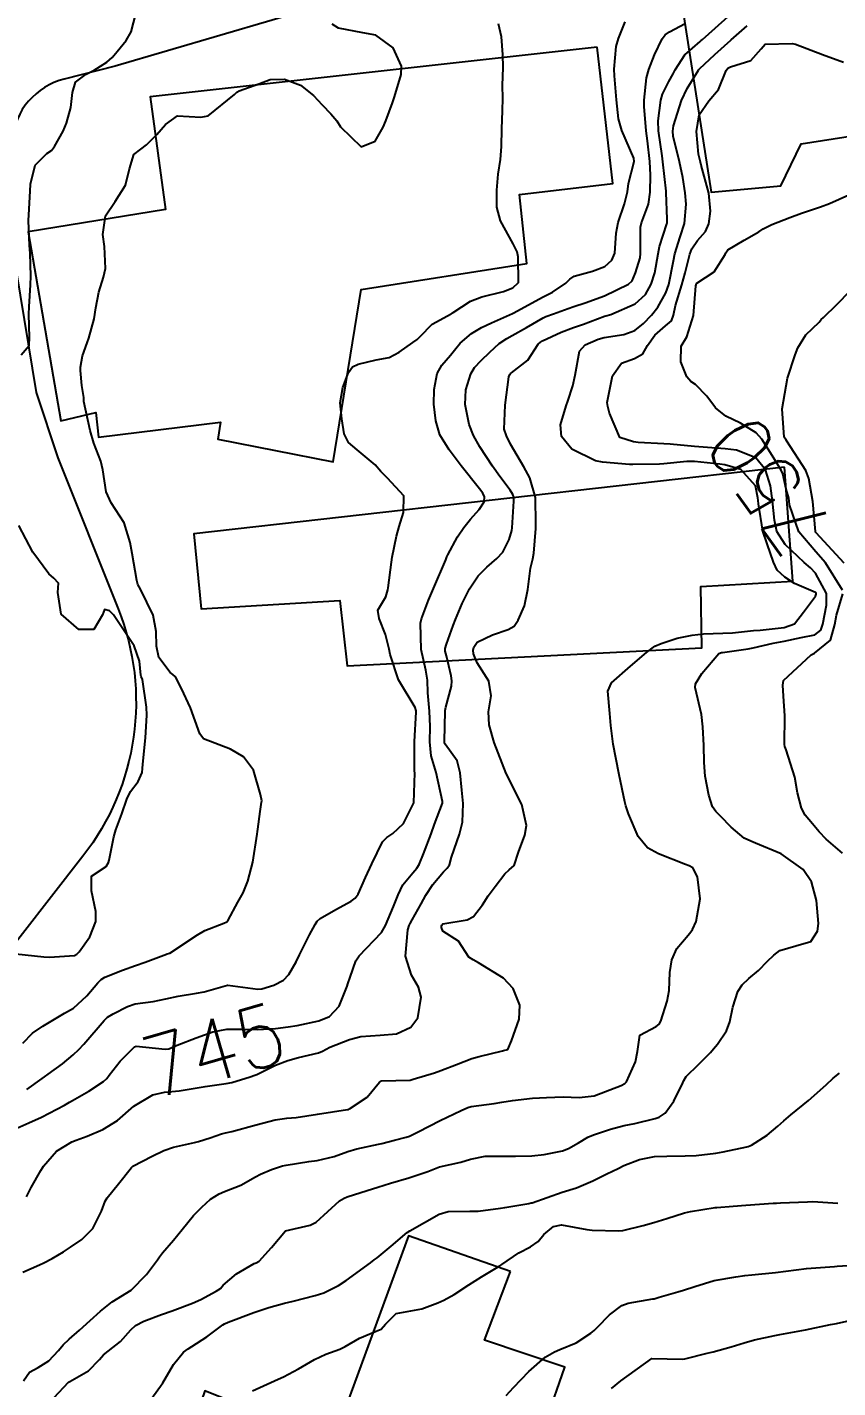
# Model space of a CAD drawing. Header units: metres. Extents: x 318500 to 325275, y 7408834 to 7428799.
# Drawn here: x 323935.6 to 323988.5, y 7420244 to 7420332.6 of the extents above; entities that cross this region are included whole.
import ezdxf
from ezdxf.enums import TextEntityAlignment as Align

# ---------------------------------------------------------------- set-up
doc = ezdxf.new("R2010")
doc.units = ezdxf.units.M
doc.header["$MEASUREMENT"] = 0
for name, color, linetype in [('Cotas', 45, 'Continuous'), ('Curvas de Nivel 1m', 11, 'Continuous'), ('Curvas de Nivel 5m', 15, 'Continuous'), ('Edificações', 30, 'Continuous'), ('Vias Primárias', 230, 'Continuous')]:
    doc.layers.add(name, color=color, linetype=linetype)
doc.styles.add('Style-STANDARD', font='STANDARD.shx')

msp = doc.modelspace()

# ---------------------------------------------------------------- linework, layer by layer
at = {"layer": 'Curvas de Nivel 1m', "flags": 128}
for points, elevation in [([(323935.243, 7420311.289), (323935.773, 7420311.904), (323935.799, 7420312.425), (323935.754, 7420313.954), (323935.775, 7420314.425), (323935.867, 7420315.862), (323935.893, 7420316.424), (323935.842, 7420317.915), (323935.801, 7420318.425), (323935.732, 7420320.058), (323935.743, 7420320.426), (323935.843, 7420321.968), (323935.869, 7420322.425), (323936.176, 7420323.655), (323936.936, 7420324.415), (323937.226, 7420324.608), (323937.427, 7420324.866), (323937.982, 7420325.862), (323938.22, 7420326.398), (323938.485, 7420327.419), (323938.597, 7420328.393), (323938.804, 7420329.066), (323939.488, 7420329.588), (323940.018, 7420329.849), (323940.849, 7420330.367), (323941.187, 7420330.679), (323941.511, 7420331.07), (323942.101, 7420331.772), (323942.432, 7420332.346), (323942.726, 7420333.527)], 742), ([(323935.359, 7420251.504), (323936.454, 7420251.988), (323936.741, 7420252.112), (323937.267, 7420252.392), (323938.021, 7420252.833), (323938.471, 7420253.127), (323939.207, 7420253.641), (323939.924, 7420254.358), (323940.501, 7420255.469), (323940.731, 7420256.125), (323940.855, 7420256.347), (323941.596, 7420257.268), (323942.44, 7420258.331), (323942.496, 7420258.375), (323942.541, 7420258.403), (323943.801, 7420259.062), (323944.557, 7420259.436), (323945.196, 7420259.655), (323946.565, 7420259.951), (323946.825, 7420260.008), (323947.589, 7420260.26), (323948.312, 7420260.513), (323948.573, 7420260.576), (323948.999, 7420260.668), (323950.579, 7420261.104), (323951.81, 7420261.43), (323952.583, 7420261.529), (323953.181, 7420261.587), (323954.586, 7420261.805), (323956.543, 7420262.094), (323956.59, 7420262.109), (323956.666, 7420262.139), (323957.816, 7420262.907), (323958.617, 7420263.883), (323958.753, 7420263.973), (323960.619, 7420264.012), (323960.679, 7420264.029), (323960.824, 7420264.087), (323962.202, 7420264.491), (323962.629, 7420264.642), (323963.635, 7420265.045), (323964.641, 7420265.422), (323965.111, 7420265.558), (323966.649, 7420265.936), (323966.709, 7420265.949), (323966.984, 7420266.005), (323967.237, 7420266.583), (323967.733, 7420267.994), (323967.776, 7420268.901), (323967.329, 7420270.001), (323966.71, 7420270.658), (323965.079, 7420271.672), (323964.727, 7420271.849), (323964.447, 7420272.034), (323963.783, 7420273.087), (323962.747, 7420273.733), (323962.657, 7420273.969), (323962.672, 7420274.061), (323962.692, 7420274.12), (323962.752, 7420274.196), (323964.329, 7420274.464), (323964.76, 7420274.683), (323965.346, 7420275.45), (323965.717, 7420276.021), (323966.175, 7420276.631), (323966.802, 7420277.474), (323967.077, 7420277.735), (323967.404, 7420278.001), (323967.693, 7420278.871), (323968.097, 7420279.991), (323968.212, 7420280.617), (323967.911, 7420281.994), (323966.89, 7420284.01), (323966.096, 7420286.018), (323965.765, 7420287.185), (323965.737, 7420288.022), (323965.915, 7420289.061), (323965.75, 7420290.022), (323964.982, 7420291.227), (323964.757, 7420291.803), (323964.732, 7420292.034), (323964.78, 7420292.247), (323964.998, 7420292.564), (323965.992, 7420293.033), (323967.011, 7420293.386), (323967.406, 7420293.612), (323967.662, 7420294), (323968.088, 7420294.94), (323968.299, 7420295.991), (323968.464, 7420297.389), (323968.616, 7420297.987), (323968.695, 7420298.367), (323968.812, 7420299.984), (323968.827, 7420300.261), (323968.789, 7420301.985), (323968.427, 7420303.275), (323968.041, 7420303.997), (323967.172, 7420305.477), (323966.895, 7420306.014), (323966.762, 7420306.441), (323966.81, 7420308.016), (323967.067, 7420309.851), (323967.13, 7420310.011), (323967.174, 7420310.068), (323967.232, 7420310.113), (323968.294, 7420310.945), (323968.967, 7420311.984), (323969.12, 7420312.124), (323969.263, 7420312.201), (323970.474, 7420312.766), (323971.277, 7420313.07), (323971.93, 7420313.3), (323973.288, 7420313.807), (323973.382, 7420313.835), (323973.711, 7420313.924), (323975.297, 7420314.61), (323975.963, 7420315.234), (323976.337, 7420315.89), (323976.578, 7420316.631), (323976.789, 7420317.886), (323976.874, 7420318.357), (323977.369, 7420319.839), (323977.378, 7420319.872), (323977.373, 7420320.133), (323977.319, 7420321.881), (323977.317, 7420321.955), (323977.099, 7420323.883), (323977.05, 7420324.259), (323976.811, 7420325.886), (323976.791, 7420326.553), (323976.967, 7420327.885), (323977.076, 7420328.284), (323977.489, 7420329.115), (323977.769, 7420329.602), (323977.907, 7420329.874), (323978.528, 7420330.851), (323979.528, 7420331.721), (323979.6, 7420331.777), (323979.678, 7420331.848), (323981.547, 7420333.521)], 747), ([(323935.596, 7420256.419), (323935.906, 7420257.03), (323936.536, 7420258.123), (323936.642, 7420258.305), (323936.699, 7420258.408), (323937.568, 7420259.381), (323938.564, 7420259.99), (323938.844, 7420260.098), (323939.553, 7420260.365), (323940.575, 7420260.806), (323941.533, 7420261.388), (323942.59, 7420262.33), (323943.845, 7420263.067), (323944.604, 7420263.243), (323945.56, 7420263.332), (323946.608, 7420263.498), (323947.26, 7420263.614), (323948.613, 7420263.799), (323948.994, 7420263.865), (323950.183, 7420264.227), (323950.502, 7420264.341), (323950.623, 7420264.395), (323951.836, 7420264.998), (323952.637, 7420265.296), (323953.339, 7420265.484), (323954.645, 7420265.808), (323954.903, 7420265.909), (323955.38, 7420266.159), (323956.655, 7420266.665), (323957.394, 7420266.866), (323958.658, 7420266.958), (323959.72, 7420267.039), (323960.664, 7420267.479), (323961.118, 7420268.083), (323961.345, 7420269.425), (323961.171, 7420270.083), (323960.711, 7420270.851), (323960.317, 7420272.094), (323960.461, 7420273.807), (323960.563, 7420274.092), (323960.623, 7420274.22), (323960.756, 7420274.473), (323961.347, 7420275.506), (323961.653, 7420276.077), (323962.093, 7420276.768), (323962.803, 7420277.605), (323963.038, 7420277.825), (323963.185, 7420278.054), (323963.322, 7420278.56), (323963.837, 7420280.045), (323964.045, 7420280.838), (323964.07, 7420282.042), (323963.988, 7420282.928), (323963.886, 7420284.045), (323963.68, 7420284.83), (323962.909, 7420285.919), (323962.859, 7420286.01), (323962.853, 7420286.061), (323962.853, 7420286.118), (323962.896, 7420288.061), (323962.898, 7420288.103), (323962.944, 7420288.33), (323963.323, 7420289.697), (323963.347, 7420290.054), (323963.295, 7420290.377), (323962.986, 7420291.665), (323962.912, 7420291.984), (323962.897, 7420292.061), (323962.903, 7420292.149), (323962.996, 7420292.444), (323963.421, 7420293.647), (323963.57, 7420294.052), (323964.006, 7420295.075), (323964.487, 7420296.038), (323965.059, 7420296.89), (323965.631, 7420297.457), (323966.283, 7420298.018), (323966.656, 7420298.434), (323967.089, 7420299.259), (323967.26, 7420299.845), (323967.282, 7420300.007), (323967.387, 7420301.746), (323967.383, 7420302.006), (323967.32, 7420302.196), (323967.135, 7420302.478), (323966.476, 7420303.353), (323965.996, 7420304.027), (323965.169, 7420305.297), (323964.756, 7420306.044), (323964.476, 7420306.762), (323964.202, 7420308.05), (323964.262, 7420309.007), (323964.568, 7420310.047), (323964.812, 7420310.468), (323965.243, 7420310.928), (323965.817, 7420311.466), (323966.42, 7420312.023), (323966.917, 7420312.364), (323967.268, 7420312.551), (323968.206, 7420313.066), (323969.286, 7420313.714), (323969.467, 7420313.798), (323969.977, 7420313.973), (323970.935, 7420314.322), (323971.295, 7420314.452), (323972.025, 7420314.677), (323973.302, 7420315.149), (323974.853, 7420315.907), (323975.094, 7420316.122), (323975.321, 7420316.646), (323975.614, 7420317.619), (323975.646, 7420317.897), (323975.644, 7420319.619), (323975.705, 7420319.897), (323976.168, 7420321.107), (323976.278, 7420321.891), (323976.303, 7420322.994), (323976.251, 7420323.892), (323976.093, 7420325.241), (323976.014, 7420325.894), (323975.887, 7420327.475), (323975.884, 7420327.896), (323976.042, 7420329.344), (323976.18, 7420329.893), (323976.56, 7420330.843), (323977.065, 7420331.885), (323977.257, 7420332.158), (323977.535, 7420332.346), (323978.564, 7420332.888)], 746), ([(323935.619, 7420263.406), (323936.616, 7420264.117), (323936.784, 7420264.241), (323937.022, 7420264.404), (323937.94, 7420265.081), (323938.639, 7420265.665), (323939.013, 7420266.006), (323939.345, 7420266.37), (323940.666, 7420267.911), (323940.894, 7420268.121), (323941.255, 7420268.344), (323942.189, 7420268.823), (323942.68, 7420268.985), (323943.853, 7420269.141), (323944.685, 7420269.31), (323945.484, 7420269.492), (323946.691, 7420269.678), (323947.178, 7420269.78), (323948.7, 7420270.217), (323948.733, 7420270.216), (323950.696, 7420269.952), (323950.949, 7420269.963), (323951.728, 7420270.205), (323952.36, 7420270.541), (323952.711, 7420270.913), (323953.18, 7420271.729), (323953.406, 7420272.183), (323954.062, 7420273.496), (323954.417, 7420274.173), (323954.551, 7420274.374), (323954.756, 7420274.556), (323955.773, 7420275.147), (323956.773, 7420275.694), (323957.033, 7420275.879), (323957.234, 7420276.133), (323957.704, 7420277.219), (323958.126, 7420278.12), (323958.824, 7420279.541), (323959.094, 7420279.841), (323959.492, 7420280.103), (323960.197, 7420280.739), (323960.86, 7420282.09), (323960.923, 7420284.056), (323960.919, 7420284.09), (323960.915, 7420284.114), (323960.91, 7420286.09), (323961.019, 7420288.009), (323961.016, 7420288.089), (323960.943, 7420288.317), (323959.858, 7420290.101), (323959.325, 7420291.768), (323959.253, 7420292.107), (323959.004, 7420293.064), (323958.592, 7420294.116), (323958.504, 7420294.642), (323959.041, 7420295.521), (323959.175, 7420295.981), (323959.193, 7420296.109), (323959.398, 7420297.776), (323959.452, 7420298.106), (323959.73, 7420299.464), (323959.903, 7420300.102), (323960.197, 7420301.016), (323960.203, 7420302.099), (323959.141, 7420303.25), (323958.716, 7420303.687), (323958.343, 7420304.122), (323957.164, 7420305.102), (323956.609, 7420305.586), (323956.326, 7420306.153), (323956.171, 7420307.132), (323956.048, 7420308.157), (323956.231, 7420309.166), (323956.591, 7420310.15), (323956.868, 7420310.513), (323957.238, 7420310.69), (323958.407, 7420310.964), (323959.245, 7420311.121), (323959.897, 7420311.463), (323960.799, 7420312.097), (323961.07, 7420312.285), (323961.266, 7420312.497), (323962.06, 7420313.296), (323963.289, 7420313.974), (323963.346, 7420314.002), (323963.437, 7420314.059), (323964.547, 7420314.798), (323965.3, 7420315.064), (323966.706, 7420315.421), (323967.307, 7420315.66), (323967.681, 7420316.004), (323967.665, 7420317.675), (323967.596, 7420318.006), (323967.348, 7420318.524), (323966.506, 7420320.023), (323966.282, 7420320.929), (323966.283, 7420322.027), (323966.369, 7420323.062), (323966.519, 7420324.024), (323966.589, 7420324.866), (323966.601, 7420326.023), (323966.642, 7420327.203), (323966.659, 7420328.022), (323966.654, 7420328.851), (323966.681, 7420330.022), (323966.656, 7420330.88), (323966.574, 7420332.024), (323966.376, 7420332.865)], 744), ([(323935.372, 7420266.423), (323935.996, 7420267.077), (323936.661, 7420267.531), (323938.072, 7420268.389), (323938.464, 7420268.593), (323938.675, 7420268.72), (323939.535, 7420269.52), (323940.255, 7420270.357), (323940.47, 7420270.587), (323940.706, 7420270.729), (323941.865, 7420271.186), (323942.717, 7420271.496), (323943.339, 7420271.702), (323944.729, 7420272.237), (323944.776, 7420272.253), (323944.938, 7420272.297), (323946.742, 7420273.484), (323947.241, 7420273.769), (323948.47, 7420274.253), (323948.668, 7420274.334), (323948.753, 7420274.456), (323949.385, 7420275.626), (323949.721, 7420276.236), (323950.037, 7420276.986), (323950.353, 7420278.227), (323950.646, 7420280.041), (323950.664, 7420280.222), (323950.686, 7420280.369), (323950.85, 7420281.525), (323950.937, 7420282.141), (323950.938, 7420282.219), (323950.866, 7420282.64), (323950.401, 7420284.227), (323949.749, 7420285.088), (323948.903, 7420285.583), (323947.134, 7420286.268), (323946.915, 7420286.584), (323946.29, 7420288.28), (323945.7, 7420289.548), (323945.308, 7420290.295), (323945.134, 7420290.46), (323944.973, 7420290.579), (323944.232, 7420291.561), (323944.068, 7420292.314), (323944.057, 7420293.261), (323943.871, 7420294.317), (323943.045, 7420296.018), (323942.869, 7420296.332), (323942.798, 7420296.587), (323942.498, 7420298.336), (323942.359, 7420299.059), (323941.977, 7420300.341), (323941.12, 7420301.653), (323940.8, 7420302.355), (323940.587, 7420303.801), (323940.452, 7420304.36), (323939.992, 7420305.543), (323939.759, 7420306.371), (323939.334, 7420308.252), (323939.329, 7420308.378), (323939.341, 7420308.508), (323939.219, 7420309.294), (323939.129, 7420310.282), (323939.118, 7420310.382), (323939.117, 7420310.496), (323939.243, 7420311.236), (323939.548, 7420312.083), (323939.659, 7420312.374), (323940.005, 7420313.643), (323940.131, 7420314.367), (323940.322, 7420315.387), (323940.616, 7420316.36), (323940.749, 7420316.929), (323940.697, 7420318.36), (323940.57, 7420319.144), (323940.763, 7420320.359), (323941.379, 7420321.285), (323942.047, 7420322.35), (323942.324, 7420323.428), (323942.611, 7420324.342), (323943.052, 7420324.709), (323943.43, 7420324.971), (323944.107, 7420325.653), (323944.674, 7420326.312), (323945.456, 7420326.862), (323946.964, 7420326.776), (323947.456, 7420326.877), (323949.161, 7420328.255), (323949.316, 7420328.409), (323949.474, 7420328.51), (323950.746, 7420328.966), (323951.485, 7420329.236), (323952.436, 7420329.26), (323953.48, 7420328.88), (323954.318, 7420328.187), (323954.875, 7420327.589), (323955.458, 7420327.002), (323955.837, 7420326.547), (323956.087, 7420326.16), (323957.431, 7420324.852), (323958.344, 7420325.223), (323958.856, 7420326.126), (323959.031, 7420326.548), (323959.466, 7420327.725), (323959.595, 7420328.118), (323960.03, 7420329.574), (323960.05, 7420330.112), (323959.518, 7420331.304), (323958.379, 7420332.132), (323957.531, 7420332.278), (323955.953, 7420332.583), (323955.537, 7420332.84)], 743), ([(323935.408, 7420244.414), (323935.787, 7420244.98), (323936.363, 7420245.289), (323937.051, 7420245.712), (323937.698, 7420246.387), (323938.002, 7420246.768), (323938.391, 7420247.126), (323939.056, 7420247.714), (323939.756, 7420248.36), (323940.416, 7420248.953), (323941.196, 7420249.569), (323942.43, 7420250.33), (323943.417, 7420251.344), (323944.149, 7420252.305), (323944.27, 7420252.496), (323944.467, 7420252.761), (323945.191, 7420253.578), (323945.754, 7420254.281), (323946.499, 7420255.196), (323947.029, 7420255.741), (323947.592, 7420256.259), (323948.156, 7420256.613), (323948.517, 7420256.749), (323949.58, 7420257.179), (323950.533, 7420257.723), (323950.856, 7420257.895), (323951.587, 7420258.204), (323952.302, 7420258.435), (323952.544, 7420258.486), (323954.008, 7420258.716), (323954.549, 7420258.79), (323955.665, 7420259.042), (323956.558, 7420259.363), (323957.147, 7420259.545), (323958.566, 7420259.841), (323958.783, 7420259.891), (323959.608, 7420260.1), (323960.371, 7420260.293), (323960.573, 7420260.365), (323961.142, 7420260.648), (323962.583, 7420261.381), (323963.946, 7420262.04), (323964.382, 7420262.245), (323964.594, 7420262.308), (323966.11, 7420262.503), (323966.598, 7420262.576), (323967.3, 7420262.699), (323968.609, 7420262.841), (323969.519, 7420262.876), (323970.61, 7420262.923), (323971.653, 7420262.896), (323972.611, 7420262.985), (323974.387, 7420263.673), (323974.619, 7420263.796), (323974.724, 7420263.898), (323975.319, 7420265.211), (323975.442, 7420265.888), (323975.6, 7420266.952), (323976.675, 7420267.511), (323976.869, 7420267.676), (323976.959, 7420267.867), (323977.383, 7420269.173), (323977.518, 7420269.862), (323977.556, 7420271.024), (323977.69, 7420271.86), (323978.009, 7420272.589), (323978.754, 7420273.465), (323978.92, 7420273.685), (323979.024, 7420273.846), (323979.282, 7420274.359), (323979.544, 7420275.839), (323979.371, 7420277.271), (323979.059, 7420277.846), (323978.812, 7420277.984), (323978.582, 7420278.082), (323976.819, 7420278.767), (323976.098, 7420279.156), (323975.488, 7420279.89), (323974.852, 7420281.376), (323974.678, 7420281.903), (323974.615, 7420282.153), (323974.244, 7420283.91), (323974.025, 7420285.037), (323973.85, 7420285.916), (323973.703, 7420287.143), (323973.647, 7420287.919), (323973.518, 7420289.366), (323973.751, 7420289.918), (323974.981, 7420290.998), (323976.032, 7420291.89), (323976.583, 7420292.297), (323976.999, 7420292.484), (323978.04, 7420292.829), (323979.008, 7420293.028), (323979.748, 7420293.099), (323981.01, 7420293.146), (323981.648, 7420293.176), (323983.013, 7420293.315), (323983.452, 7420293.355), (323985.016, 7420293.516), (323985.694, 7420293.76), (323986.27, 7420294.513), (323987.047, 7420295.559), (323987.094, 7420295.695), (323987.092, 7420295.74), (323987.051, 7420295.792), (323985.692, 7420296.396), (323985.06, 7420296.807), (323984.546, 7420297.259), (323984.315, 7420297.781), (323983.898, 7420298.978), (323983.619, 7420299.792), (323983.343, 7420301.581), (323983.327, 7420301.797), (323983.302, 7420301.968), (323983.14, 7420302.756), (323982.197, 7420303.81), (323981.154, 7420304.115), (323980.817, 7420304.163), (323979.157, 7420304.339), (323978.664, 7420304.351), (323977.155, 7420304.185), (323976.875, 7420304.162), (323975.154, 7420304.139), (323974.916, 7420304.141), (323973.155, 7420304.291), (323972.699, 7420304.395), (323971.168, 7420305.143), (323970.499, 7420305.967), (323970.427, 7420306.732), (323970.799, 7420307.964), (323970.902, 7420308.274), (323971.223, 7420309.269), (323971.373, 7420309.958), (323971.672, 7420311.536), (323972.028, 7420311.948), (323972.879, 7420312.323), (323973.267, 7420312.424), (323974.566, 7420312.615), (323975.275, 7420312.884), (323975.831, 7420313.346), (323976.352, 7420313.889), (323976.77, 7420314.411), (323977.305, 7420315.335), (323977.486, 7420315.877), (323977.785, 7420317.422), (323977.879, 7420317.872), (323978.235, 7420318.988), (323978.512, 7420319.863), (323978.628, 7420321.107), (323978.567, 7420321.862), (323978.409, 7420322.861), (323978.188, 7420323.868), (323977.782, 7420325.538), (323977.742, 7420325.876), (323977.795, 7420326.217), (323978.309, 7420327.867), (323978.684, 7420328.66), (323979.422, 7420329.851), (323979.454, 7420329.897), (323979.501, 7420329.944), (323980.482, 7420330.869), (323981.53, 7420331.793), (323981.562, 7420331.82), (323982.608, 7420332.741)], 748), ([(323937.405, 7420243.324), (323938.35, 7420244.338), (323938.418, 7420244.379), (323939.648, 7420245.074), (323940.372, 7420245.814), (323940.617, 7420246.106), (323940.928, 7420246.342), (323941.739, 7420246.981), (323942.401, 7420247.734), (323942.7, 7420248.032), (323943.243, 7420248.318), (323944.415, 7420248.751), (323945.111, 7420248.984), (323946.422, 7420249.471), (323946.969, 7420249.72), (323947.976, 7420250.255), (323948.244, 7420250.441), (323948.436, 7420250.644), (323949.287, 7420251.398), (323950.458, 7420252.058), (323950.573, 7420252.104), (323950.777, 7420252.215), (323951.575, 7420253.102), (323952.49, 7420254.19), (323954.111, 7420254.557), (323954.496, 7420254.77), (323956.006, 7420256.148), (323956.322, 7420256.334), (323956.514, 7420256.404), (323957.812, 7420256.829), (323958.524, 7420257.053), (323959.329, 7420257.301), (323960.534, 7420257.66), (323961.772, 7420258.072), (323962.321, 7420258.286), (323962.544, 7420258.357), (323963.925, 7420258.663), (323964.552, 7420258.862), (323965.517, 7420259.059), (323966.556, 7420259.066), (323967.498, 7420259.054), (323968.556, 7420259.08), (323969.355, 7420259.171), (323970.562, 7420259.411), (323970.957, 7420259.553), (323971.605, 7420259.94), (323972.205, 7420260.304), (323972.578, 7420260.445), (323973.678, 7420260.82), (323974.587, 7420261.056), (323975.28, 7420261.199), (323976.595, 7420261.516), (323976.861, 7420261.602), (323977.245, 7420261.864), (323977.827, 7420262.638), (323978.405, 7420263.852), (323978.47, 7420264.003), (323978.626, 7420264.248), (323979.431, 7420265.045), (323980.203, 7420265.827), (323980.414, 7420266.063), (323980.658, 7420266.354), (323981.252, 7420267.231), (323981.463, 7420267.808), (323981.658, 7420268.774), (323981.982, 7420269.801), (323982.271, 7420270.232), (323982.713, 7420270.654), (323983.333, 7420271.172), (323983.932, 7420271.778), (323984.339, 7420272.171), (323984.74, 7420272.46), (323985.767, 7420272.777), (323986.75, 7420273.055), (323987.181, 7420273.734), (323987.256, 7420274.224), (323987.111, 7420275.735), (323986.798, 7420276.953), (323986.256, 7420277.748), (323984.825, 7420278.767), (323983.147, 7420279.475), (323982.837, 7420279.585), (323982.396, 7420279.797), (323981.551, 7420280.513), (323980.854, 7420281.23), (323980.559, 7420281.527), (323980.349, 7420281.828), (323980.109, 7420282.594), (323979.858, 7420283.835), (323979.788, 7420284.726), (323979.778, 7420285.837), (323979.716, 7420287.051), (323979.611, 7420287.84), (323979.206, 7420289.607), (323979.229, 7420289.846), (323979.651, 7420290.514), (323980.748, 7420291.824), (323980.924, 7420291.888), (323980.991, 7420291.901), (323982.67, 7420292.128), (323982.996, 7420292.194), (323984.288, 7420292.493), (323985.003, 7420292.637), (323986.112, 7420292.859), (323987.013, 7420293.051), (323987.414, 7420293.338), (323987.545, 7420293.735), (323987.784, 7420294.987), (323987.779, 7420295.733), (323987.063, 7420297.068), (323986.73, 7420297.409), (323986.326, 7420297.751), (323985.088, 7420298.942), (323984.545, 7420299.778), (323984.377, 7420300.515), (323984.26, 7420301.783), (323984.118, 7420302.763), (323983.805, 7420303.79), (323983.162, 7420304.589), (323981.91, 7420305.071), (323981.17, 7420305.166), (323979.74, 7420305.273), (323979.172, 7420305.32), (323977.581, 7420305.467), (323977.174, 7420305.489), (323975.488, 7420305.584), (323975.176, 7420305.621), (323974.304, 7420305.913), (323973.632, 7420307.495), (323973.504, 7420307.926), (323973.476, 7420308.189), (323973.808, 7420309.921), (323974.41, 7420310.745), (323975.247, 7420311.063), (323975.791, 7420311.355), (323976.101, 7420311.892), (323976.586, 7420312.571), (323977.279, 7420313.175), (323977.657, 7420313.501), (323977.801, 7420313.872), (323977.931, 7420314.506), (323978.341, 7420315.865), (323978.546, 7420316.637), (323978.861, 7420317.857), (323978.992, 7420318.209), (323979.354, 7420318.752), (323979.874, 7420319.33), (323980.092, 7420319.839), (323980.198, 7420320.657), (323980.089, 7420321.84), (323979.607, 7420323.657), (323979.549, 7420323.848), (323979.428, 7420324.376), (323979.297, 7420325.852), (323979.461, 7420326.931), (323980.091, 7420327.841), (323980.729, 7420328.584), (323981.233, 7420329.824), (323981.336, 7420329.989), (323981.504, 7420330.07), (323982.828, 7420330.489), (323983.522, 7420331.244), (323983.777, 7420331.545), (323985.527, 7420331.596), (323985.741, 7420331.552), (323987.517, 7420330.876), (323988.875, 7420330.361)], 749), ([(323988.935, 7420297.721), (323987.099, 7420299.701), (323987.066, 7420299.741), (323987.053, 7420299.788), (323986.874, 7420301.744), (323986.628, 7420303.231), (323986.42, 7420303.751), (323985.179, 7420305.672), (323985.112, 7420305.771), (323985.022, 7420305.932), (323984.886, 7420307.775), (323985.23, 7420309.77), (323985.726, 7420311.29), (323985.913, 7420311.76), (323986.436, 7420312.589), (323987.285, 7420313.419), (323987.436, 7420313.59), (323987.568, 7420313.737), (323988.447, 7420314.58), (323989.308, 7420315.476)], 751), ([(323934.908, 7420272.248), (323936.725, 7420272.051), (323937.099, 7420272.03), (323938.726, 7420272.142), (323938.88, 7420272.226), (323939.043, 7420272.375), (323939.74, 7420273.365), (323940.112, 7420274.36), (323940.114, 7420275.005), (323939.84, 7420276.364), (323939.85, 7420277.309), (323940.804, 7420277.953), (323940.959, 7420278.197), (323940.989, 7420278.348), (323941.289, 7420279.882), (323941.437, 7420280.344), (323941.811, 7420281.375), (323942.143, 7420282.337), (323942.374, 7420282.828), (323942.877, 7420283.486), (323943.134, 7420284.078), (323943.163, 7420284.326), (323943.182, 7420284.614), (323943.353, 7420286.323), (323943.444, 7420287.811), (323943.417, 7420288.323), (323943.17, 7420290.124), (323943.081, 7420290.328), (323943.058, 7420290.416), (323942.98, 7420291.321), (323942.63, 7420292.334), (323941.844, 7420293.506), (323941.272, 7420294.347), (323941.024, 7420294.602), (323940.692, 7420294.688), (323940.568, 7420294.357), (323939.987, 7420293.384), (323939.005, 7420293.398), (323937.852, 7420294.398), (323937.65, 7420295.792), (323937.683, 7420296.401), (323937.386, 7420296.738), (323937.056, 7420297.014), (323936.017, 7420298.421), (323935.096, 7420300.173)], 742), ([(323950.345, 7420243.769), (323951.296, 7420244.206), (323952.017, 7420244.533), (323952.357, 7420244.687), (323953.35, 7420245.201), (323954.376, 7420245.804), (323955.123, 7420246.159), (323956.041, 7420246.489), (323956.388, 7420246.659), (323957.313, 7420247.209), (323958.403, 7420247.659), (323958.731, 7420247.781), (323959.023, 7420248.104), (323959.718, 7420248.799), (323960.423, 7420248.942), (323961.38, 7420249.121), (323962.432, 7420249.508), (323962.816, 7420249.673), (323963.498, 7420250.044), (323964.446, 7420250.674), (323965.269, 7420251.204), (323966.459, 7420251.91), (323966.604, 7420252.008), (323967.703, 7420252.76), (323968.478, 7420253.159), (323968.963, 7420253.493), (323969.34, 7420253.967), (323969.967, 7420254.488), (323970.5, 7420254.587), (323972.143, 7420254.286), (323972.495, 7420254.236), (323974.203, 7420254.196), (323974.495, 7420254.225), (323975.826, 7420254.554), (323976.503, 7420254.747), (323977.365, 7420255.004), (323978.513, 7420255.367), (323978.896, 7420255.463), (323980.518, 7420255.712), (323980.616, 7420255.721), (323981.692, 7420255.802), (323982.521, 7420255.868), (323984.296, 7420255.999), (323984.522, 7420256.005), (323984.772, 7420256.016), (323986.524, 7420256.093), (323986.89, 7420256.101), (323988.523, 7420255.993)], 751), ([(323966.888, 7420243.466), (323967.365, 7420243.995), (323968.371, 7420245.033), (323969.436, 7420245.964), (323970.024, 7420246.316), (323970.388, 7420246.453), (323971.446, 7420246.887), (323972.404, 7420247.517), (323972.625, 7420247.708), (323972.838, 7420247.924), (323973.615, 7420248.72), (323974.432, 7420249.34), (323974.837, 7420249.491), (323976.438, 7420249.753), (323976.534, 7420249.774), (323976.867, 7420249.866), (323978.069, 7420250.229), (323978.445, 7420250.335), (323979.176, 7420250.568), (323980.451, 7420250.948), (323981.856, 7420251.201), (323982.455, 7420251.284), (323982.905, 7420251.336), (323984.457, 7420251.485), (323986.46, 7420251.74), (323988.306, 7420251.869), (323988.463, 7420251.883), (323990.164, 7420251.994)], 752), ([(323973.761, 7420243.909), (323974.365, 7420244.42), (323976.38, 7420245.87), (323978.38, 7420245.833), (323978.527, 7420245.848), (323979.996, 7420246.216), (323980.387, 7420246.315), (323981.562, 7420246.633), (323982.397, 7420246.894), (323983.082, 7420247.101), (323984.404, 7420247.384), (323984.734, 7420247.436), (323986.41, 7420247.74), (323988.039, 7420248.092), (323988.417, 7420248.165), (323989.69, 7420248.429)], 753)]:
    msp.add_lwpolyline(points, dxfattribs=dict(at, elevation=elevation))
at = {"layer": 'Curvas de Nivel 5m', "flags": 128}
for points, elevation in [([(323934.573, 7420260.714), (323935.758, 7420261.238), (323936.582, 7420261.607), (323938.085, 7420262.388), (323938.397, 7420262.579), (323938.595, 7420262.695), (323939.665, 7420263.303), (323940.614, 7420263.94), (323940.83, 7420264.135), (323941.001, 7420264.346), (323941.714, 7420265.259), (323942.648, 7420266.194), (323942.75, 7420266.227), (323944.646, 7420266.031), (323944.883, 7420266.06), (323945.425, 7420266.288), (323946.655, 7420266.784), (323947.752, 7420267.166), (323948.661, 7420267.339), (323949.763, 7420267.336), (323950.661, 7420267.328), (323951.846, 7420267.386), (323952.663, 7420267.488), (323953.26, 7420267.588), (323954.667, 7420267.891), (323955.368, 7420268.16), (323955.997, 7420268.833), (323956.506, 7420270.143), (323956.556, 7420270.288), (323956.709, 7420270.728), (323957.073, 7420271.787), (323957.298, 7420272.131), (323958.745, 7420273.647), (323959.013, 7420274.107), (323959.538, 7420275.333), (323959.834, 7420276.099), (323960.139, 7420276.748), (323960.802, 7420277.531), (323961.061, 7420277.832), (323961.207, 7420278.084), (323961.502, 7420278.764), (323961.998, 7420280.072), (323962.21, 7420280.699), (323962.725, 7420282.062), (323962.74, 7420282.184), (323962.307, 7420284.069), (323961.993, 7420285.165), (323961.896, 7420286.075), (323961.929, 7420287.07), (323961.892, 7420288.076), (323961.773, 7420289.262), (323961.745, 7420290.078), (323961.641, 7420290.745), (323961.332, 7420292.085), (323961.297, 7420293.805), (323961.358, 7420294.085), (323961.822, 7420295.294), (323962.143, 7420296.074), (323962.939, 7420297.932), (323962.988, 7420298.061), (323963.011, 7420298.121), (323963.073, 7420298.248), (323963.711, 7420299.431), (323964.13, 7420300.045), (323964.566, 7420300.58), (323965.117, 7420301.202), (323965.457, 7420301.703), (323965.477, 7420302.035), (323965.364, 7420302.268), (323965.135, 7420302.553), (323963.958, 7420304.052), (323963.166, 7420305.098), (323962.553, 7420306.069), (323962.285, 7420306.983), (323962.169, 7420308.076), (323962.188, 7420309.044), (323962.39, 7420310.073), (323962.696, 7420310.61), (323963.248, 7420311.277), (323963.596, 7420311.715), (323963.884, 7420312.054), (323964.631, 7420312.684), (323965.275, 7420313.065), (323965.929, 7420313.381), (323967.29, 7420313.981), (323967.308, 7420313.991), (323967.34, 7420314.009), (323969.301, 7420315.073), (323969.899, 7420315.38), (323970.774, 7420315.965), (323971.045, 7420316.231), (323971.317, 7420316.413), (323972.517, 7420316.747), (323973.327, 7420317.049), (323973.783, 7420317.474), (323973.96, 7420317.921), (323974.064, 7420319.215), (323974.179, 7420319.918), (323974.599, 7420321.128), (323974.786, 7420321.909), (323974.85, 7420322.456), (323975.237, 7420323.903), (323975.215, 7420324.112), (323974.431, 7420325.915), (323974.214, 7420326.675), (323974.074, 7420327.921), (323973.947, 7420329.47), (323973.933, 7420329.924), (323974.054, 7420331.39), (323974.208, 7420331.92), (323974.634, 7420333.007)], 745), ([(323988.811, 7420295.964), (323987.712, 7420297.734), (323987.081, 7420298.454), (323985.97, 7420299.757), (323985.371, 7420301.522), (323985.345, 7420301.767), (323985.308, 7420301.943), (323985.138, 7420302.527), (323984.915, 7420303.541), (323984.817, 7420303.775), (323984.222, 7420304.727), (323983.551, 7420305.794), (323983.186, 7420306.214), (323982.164, 7420306.841), (323981.202, 7420307.288), (323980.526, 7420307.83), (323979.973, 7420308.594), (323979.225, 7420309.357), (323978.932, 7420309.559), (323978.664, 7420309.858), (323978.274, 7420310.835), (323978.301, 7420311.864), (323978.659, 7420312.469), (323979.108, 7420313.853), (323979.254, 7420315.795), (323979.263, 7420315.851), (323979.275, 7420315.886), (323979.312, 7420315.966), (323980.446, 7420316.71), (323981.158, 7420317.823), (323981.216, 7420317.948), (323981.345, 7420318.145), (323982.399, 7420318.765), (323983.363, 7420319.317), (323983.651, 7420319.51), (323984.202, 7420319.788), (323985.375, 7420320.242), (323986.136, 7420320.517), (323987.382, 7420320.94), (323987.968, 7420321.15), (323989.226, 7420321.722)], 750), ([(323988.826, 7420278.81), (323987.744, 7420279.726), (323987.302, 7420280.193), (323986.85, 7420280.717), (323986.391, 7420281.283), (323986.137, 7420281.751), (323985.89, 7420282.739), (323985.706, 7420283.758), (323985.137, 7420285.547), (323985.058, 7420285.768), (323985.042, 7420285.889), (323985.047, 7420287.768), (323984.959, 7420289.044), (323984.915, 7420289.771), (323984.973, 7420290.057), (323986.764, 7420291.744), (323987.001, 7420291.845), (323988.041, 7420292.698), (323988.325, 7420293.727), (323988.434, 7420294.321), (323988.842, 7420295.722)], 750), ([(323943.604, 7420243.041), (323944.348, 7420244.062), (323944.5, 7420244.298), (323945.183, 7420245.473), (323945.836, 7420246.278), (323946.142, 7420246.515), (323946.386, 7420246.664), (323947.363, 7420247.293), (323948.407, 7420248.078), (323948.513, 7420248.144), (323948.762, 7420248.245), (323950.416, 7420248.867), (323951.404, 7420249.189), (323952.423, 7420249.482), (323952.988, 7420249.62), (323954.428, 7420249.971), (323954.99, 7420250.162), (323955.947, 7420250.638), (323956.442, 7420250.967), (323958.031, 7420252.116), (323958.28, 7420252.295), (323958.465, 7420252.439), (323959.375, 7420253.202), (323960.427, 7420254.091), (323960.462, 7420254.118), (323960.49, 7420254.136), (323960.601, 7420254.198), (323962.508, 7420255.281), (323963.11, 7420255.452), (323964.512, 7420255.473), (323965.058, 7420255.478), (323966.515, 7420255.663), (323966.802, 7420255.72), (323968.355, 7420255.982), (323968.52, 7420256.012), (323968.568, 7420256.027), (323970.528, 7420256.716), (323971.469, 7420257.002), (323972.535, 7420257.454), (323973.45, 7420257.916), (323974.184, 7420258.267), (323974.548, 7420258.446), (323975.585, 7420258.854), (323976.557, 7420259.035), (323977.358, 7420259.062), (323978.558, 7420259.074), (323979.282, 7420259.117), (323980.561, 7420259.25), (323981.04, 7420259.336), (323982.568, 7420259.676), (323982.661, 7420259.696), (323982.879, 7420259.787), (323983.914, 7420260.442), (323984.589, 7420261.01), (323984.987, 7420261.372), (323985.448, 7420261.757), (323986.61, 7420262.696), (323987.753, 7420263.723), (323988.203, 7420264.14), (323988.631, 7420264.474)], 750)]:
    msp.add_lwpolyline(points, dxfattribs=dict(at, elevation=elevation))
at = {"layer": 'Edificações'}
for points in [[(323992.799, 7420326.089), (323992.478, 7420335.315), (323984.595, 7420334.314), (323983.126, 7420339.319), (323977.581, 7420339.052), (323980.253, 7420321.902), (323984.796, 7420322.302), (323986.132, 7420325.038), (323992.799, 7420326.089)], [(323972.827, 7420331.343), (323943.659, 7420328.119), (323944.674, 7420320.756), (323935.708, 7420319.312), (323937.835, 7420306.987), (323940.13, 7420307.539), (323940.3, 7420305.926), (323948.246, 7420306.902), (323948.076, 7420305.798), (323955.598, 7420304.312), (323957.425, 7420315.562), (323968.224, 7420317.242), (323967.757, 7420321.741), (323973.834, 7420322.463), (323972.827, 7420331.343)], [(323985.035, 7420303.981), (323946.506, 7420299.635), (323946.989, 7420294.738), (323956.035, 7420295.29), (323956.518, 7420291.013), (323979.649, 7420292.186), (323979.58, 7420296.186), (323985.587, 7420296.531), (323985.035, 7420303.981)], [(323967.161, 7420251.538), (323960.504, 7420253.862), (323955.589, 7420240.419), (323947.233, 7420243.763), (323944.067, 7420234.596), (323954.805, 7420229.933), (323960.169, 7420241.037), (323968.312, 7420238.455), (323970.71, 7420245.318), (323965.475, 7420247.061), (323967.161, 7420251.538)]]:
    msp.add_lwpolyline(points, close=True, dxfattribs=at)
at = {"layer": 'Vias Primárias'}
for points in [[(323415.833, 7419583.302), (323419.047, 7419572.746), (323421.03, 7419562.086), (323421.351, 7419557.374), (323421.618, 7419546.016), (323420.655, 7419534.774), (323419.854, 7419529.552), (323419.495, 7419524.986, 0.238184), (323422.135, 7419522.665), (323425.333, 7419521.775), (323439.384, 7419519.04), (323447.038, 7419517.341, 0.392019), (323449.506, 7419518.783), (323449.894, 7419520.081), (323454.112, 7419536.783), (323456.933, 7419548.508), (323462.14, 7419572.405), (323463.204, 7419579.599, 0.075507), (323463.151, 7419593.445, 0), (323461.926, 7419601.304, 0.173993), (323443.828, 7419629.608, 0.279998), (323404.325, 7419640.182, 0.277838)], [(323958.451, 7420335.136), (323941.374, 7420330.109), (323938.065, 7420329.267, 0.31465), (323934.651, 7420325.309, 0.066989), (323934.92, 7420316.776, 0), (323936.242, 7420308.849), (323937.652, 7420304.582), (323941.581, 7420294.73, -0.266748), (323939.281, 7420278.615, 0), (323933.27, 7420270.921), (323925.552, 7420264.916), (323916.831, 7420257.269), (323908.786, 7420249.716), (323903.442, 7420244.43, 0.13903), (323898.134, 7420235.039), (323896.106, 7420227.945), (323893.312, 7420219.103), (323890.673, 7420210.164), (323887.449, 7420200.861), (323884.01, 7420191.678), (323880.203, 7420182.68), (323875.814, 7420174.941), (323874.488, 7420171.036), (323869.884, 7420161.124)], [(323715.644, 7420145.548, 0), (323709.04, 7420132.939)], [(323840.737, 7420005.613, 0), (323839.679, 7420000.995, -0.226003)], [(323831.088, 7420001.787, 0), (323833.844, 7420008.443, 0.220888)]]:
    msp.add_lwpolyline(points, format="xyb", dxfattribs=at)

# ---------------------------------------------------------------- texts
at = {"layer": 'Cotas', "style": 'Style-STANDARD'}
for s, rotation, p in [('750', 125.49302, (323984.011, 7420302.76, 750)), ('745', 16.04698, (323947.814, 7420265.965, 745))]:
    msp.add_text(s, height=4, rotation=rotation, dxfattribs=at).set_placement(p, align=Align.MIDDLE_CENTER)

doc.saveas('drawing.dxf')
